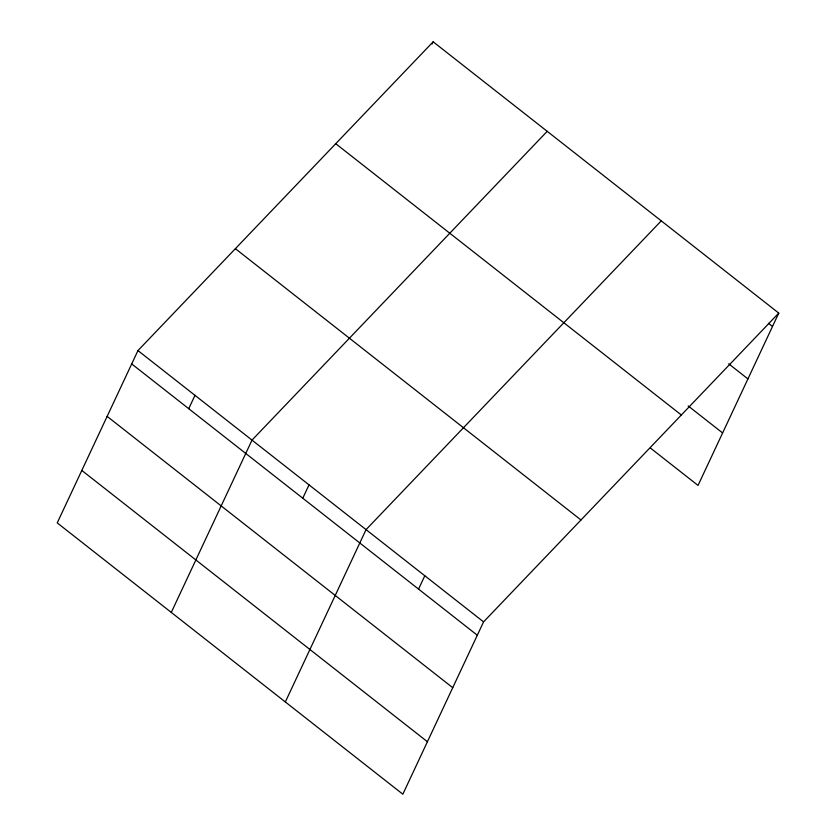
<?xml version="1.0" encoding="UTF-8"?>
<svg xmlns="http://www.w3.org/2000/svg" width="836" height="836" viewBox="0 0 836 836"><rect width="100%" height="100%" fill="white"/><g stroke="black" fill="none" stroke-linecap="round" stroke-linejoin="round"><path stroke-width="1.25" d="M137.961 350.577L57.235 522.897L402.837 794.2L483.563 621.88L778.765 313.103L433.163 41.8L137.961 350.577L483.563 621.88M188.727 408.689L194.976 395.344M432.118 44.026L433.163 41.8M171.286 612.422L252.002 440.112L547.204 131.336M302.778 498.214L309.027 484.87M285.337 701.958L366.053 529.637L661.255 220.861M418.554 589.108L424.803 575.764M778.765 313.103L698.039 485.423L650.429 448.044M768.462 323.271L772.506 326.448M728.689 363.806L747.938 378.917M688.174 405.93L722.617 432.964M335.748 143.698L681.35 415.001M235.376 248.679L580.978 519.982M131.701 363.921L477.304 635.224M107.133 416.38L452.736 687.694M81.813 470.428L427.415 741.741"/></g></svg>
